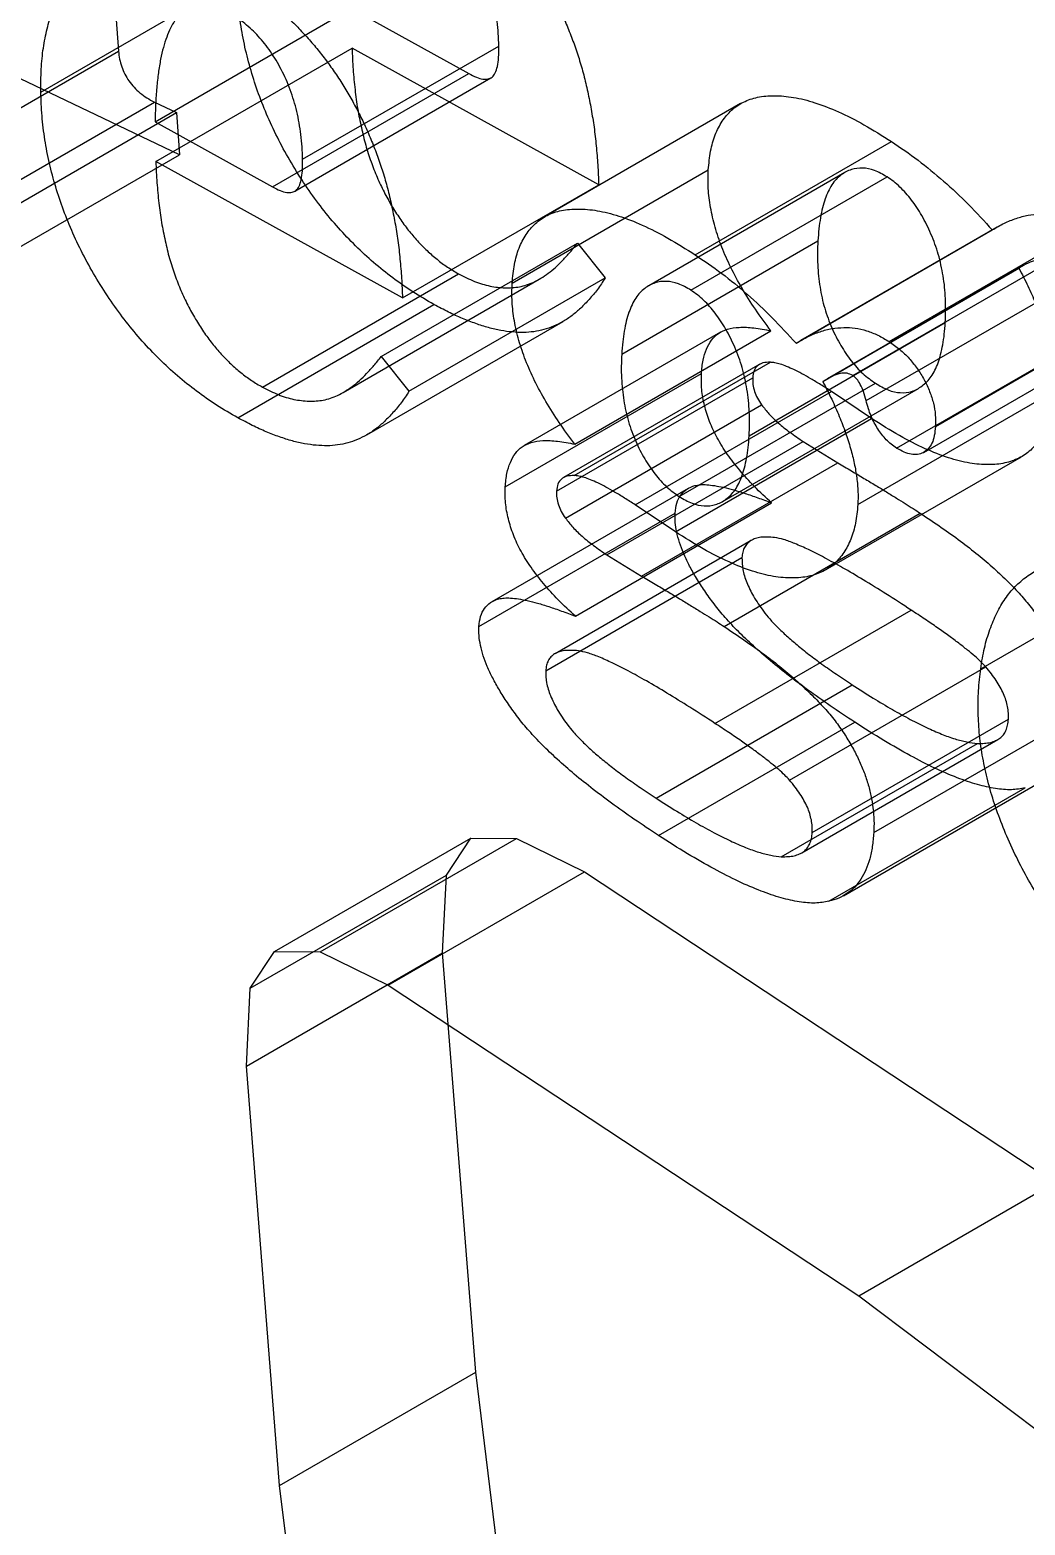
# Paper-space layout 'Sheet2' of a CAD drawing. Header units: inches. Extents: x 0 to 16.3, y 0 to 11.5.
# Drawn here: x 13.7314 to 13.9108, y 10.2988 to 10.5681 of the extents above; entities that cross this region are included whole.
import ezdxf

# ---------------------------------------------------------------- set-up
doc = ezdxf.new("R2010")
doc.units = ezdxf.units.IN
doc.header["$MEASUREMENT"] = 0

psp = doc.layouts.new('Sheet2')

# ---------------------------------------------------------------- linework, layer by layer
at = {"color": 7, "linetype": 'Continuous', "lineweight": 25}
for p, q in [((13.739501, 10.672835), (13.747381, 10.564273)), ((13.733375, 10.556889), (13.76873, 10.577299)), ((13.753968, 10.55153), (13.789324, 10.57194)), ((13.789324, 10.57194), (13.810498, 10.560226)), ((13.712026, 10.543863), (13.747381, 10.564273)), ((13.754109, 10.54441), (13.789464, 10.56482)), ((13.780557, 10.544794), (13.815912, 10.565205)), ((13.833919, 10.540222), (13.789464, 10.56482)), ((13.758389, 10.545622), (13.720291, 10.563772)), ((13.775143, 10.539816), (13.810498, 10.560226)), ((13.779152, 10.539048), (13.814507, 10.559458)), ((13.718502, 10.534705), (13.753858, 10.555116)), ((13.722493, 10.532795), (13.757848, 10.553206)), ((13.753858, 10.555116), (13.757848, 10.553206)), ((13.757848, 10.553206), (13.758389, 10.545622)), ((13.859493, 10.554822), (13.824138, 10.534412)), ((13.753968, 10.55153), (13.775143, 10.539816)), ((13.851324, 10.527585), (13.886679, 10.547995)), ((13.723034, 10.525212), (13.758389, 10.545622)), ((13.798564, 10.519812), (13.754109, 10.54441)), ((13.818318, 10.522488), (13.853674, 10.542898)), ((13.878292, 10.542429), (13.842937, 10.522019)), ((13.798564, 10.519812), (13.833919, 10.540222)), ((13.850542, 10.521206), (13.885897, 10.541616)), ((13.869491, 10.511656), (13.904846, 10.532066)), ((13.905655, 10.532541), (13.870299, 10.512131)), ((13.886254, 10.511959), (13.921609, 10.532369)), ((13.794734, 10.509287), (13.830089, 10.529698)), ((13.830089, 10.529698), (13.835082, 10.523412)), ((13.838069, 10.509697), (13.873425, 10.530107)), ((13.879717, 10.505845), (13.915072, 10.526255)), ((13.773318, 10.503751), (13.808674, 10.524162)), ((13.874303, 10.504756), (13.909658, 10.525167)), ((13.910453, 10.525643), (13.875098, 10.505232)), ((13.787838, 10.502775), (13.823193, 10.523186)), ((13.799727, 10.503001), (13.835082, 10.523412)), ((13.882103, 10.501319), (13.917459, 10.521729)), ((13.768867, 10.49824), (13.804222, 10.51865)), ((13.792154, 10.495178), (13.82751, 10.515588)), ((13.894616, 10.496689), (13.929971, 10.517099)), ((13.855859, 10.513641), (13.820504, 10.493231)), ((13.829608, 10.493487), (13.864963, 10.513897)), ((13.861029, 10.49496), (13.896384, 10.515371)), ((13.887597, 10.492775), (13.922953, 10.513185)), ((13.892495, 10.491989), (13.927851, 10.512399)), ((13.794734, 10.509287), (13.799727, 10.503001)), ((13.86293, 10.507867), (13.827575, 10.487457)), ((13.829507, 10.487826), (13.864863, 10.508236)), ((13.817075, 10.485787), (13.852431, 10.506197)), ((13.826319, 10.485035), (13.861674, 10.505445)), ((13.840496, 10.482547), (13.875851, 10.502958)), ((13.848436, 10.48403), (13.883792, 10.50444)), ((13.856171, 10.483115), (13.891526, 10.503526)), ((13.88309, 10.498084), (13.875851, 10.502958)), ((13.880619, 10.482586), (13.915975, 10.502996)), ((13.827923, 10.48015), (13.863279, 10.50056)), ((13.847734, 10.477674), (13.88309, 10.498084)), ((13.835403, 10.47354), (13.870758, 10.49395)), ((13.870758, 10.49395), (13.877014, 10.490107)), ((13.874773, 10.47081), (13.910128, 10.49122)), ((13.841659, 10.469696), (13.877014, 10.490107)), ((13.850034, 10.485514), (13.814679, 10.465104)), ((13.812343, 10.46064), (13.847698, 10.48105)), ((13.829708, 10.462494), (13.865063, 10.482904)), ((13.847734, 10.477674), (13.840496, 10.482547)), ((13.856517, 10.460633), (13.891872, 10.481043)), ((13.861399, 10.476135), (13.826043, 10.455725)), ((13.824374, 10.45263), (13.859729, 10.47304)), ((13.835403, 10.47354), (13.841659, 10.469696)), ((13.902758, 10.453013), (13.938114, 10.473423)), ((13.854853, 10.443185), (13.890208, 10.463595)), ((13.868308, 10.43294), (13.903663, 10.45335)), ((13.844265, 10.429708), (13.879621, 10.450118)), ((13.844707, 10.42297), (13.880062, 10.44338)), ((13.872398, 10.423517), (13.907753, 10.443927)), ((13.883487, 10.423506), (13.918842, 10.443916)), ((13.870517, 10.419878), (13.905872, 10.440288)), ((13.866824, 10.419163), (13.902179, 10.439573)), ((13.878017, 10.412133), (13.913373, 10.432544)), ((13.875406, 10.411129), (13.910761, 10.431539)), ((13.775498, 10.402095), (13.810853, 10.422505)), ((13.783719, 10.402053), (13.819074, 10.422463)), ((13.806491, 10.415859), (13.810853, 10.422505)), ((13.810853, 10.422505), (13.819074, 10.422463)), ((13.819074, 10.422463), (13.831345, 10.416406)), ((13.771135, 10.395449), (13.806491, 10.415859)), ((13.795989, 10.395996), (13.831345, 10.416406)), ((13.805794, 10.401853), (13.806491, 10.415859)), ((13.831345, 10.416406), (13.916141, 10.360457)), ((13.770439, 10.381443), (13.805794, 10.401853)), ((13.771135, 10.395449), (13.775498, 10.402095)), ((13.775498, 10.402095), (13.783719, 10.402053)), ((13.783719, 10.402053), (13.795989, 10.395996)), ((13.811761, 10.326305), (13.805794, 10.401853)), ((13.770439, 10.381443), (13.771135, 10.395449)), ((13.795989, 10.395996), (13.880786, 10.340047)), ((13.776406, 10.305895), (13.770439, 10.381443)), ((13.880786, 10.340047), (13.916141, 10.360457)), ((13.880786, 10.340047), (13.963, 10.278092)), ((13.776406, 10.305895), (13.811761, 10.326305)), ((13.821215, 10.249563), (13.811761, 10.326305)), ((13.78586, 10.229153), (13.776406, 10.305895))]:
    psp.add_line(p, q, dxfattribs=at)
for points, knots in [([(13.801415, 10.599345), (13.802211, 10.598888), (13.803783, 10.597985), (13.806099, 10.596483), (13.808335, 10.594892), (13.810488, 10.593215), (13.81256, 10.591419), (13.814537, 10.589506), (13.816445, 10.587525), (13.818262, 10.585438), (13.819995, 10.583248), (13.821633, 10.580991), (13.823178, 10.578647), (13.824612, 10.576224), (13.825963, 10.573717), (13.827233, 10.57114), (13.828371, 10.56847), (13.829438, 10.565726), (13.830412, 10.562881), (13.831247, 10.559941), (13.831965, 10.556901), (13.832582, 10.553761), (13.833117, 10.550505), (13.833477, 10.547168), (13.833766, 10.543712), (13.833867, 10.541403), (13.833919, 10.540222)], [0, 0, 0, 0, 0.0440528, 0.0870715, 0.1284421, 0.1686708, 0.2079952, 0.2466252, 0.2841576, 0.3217376, 0.3587498, 0.3957176, 0.4320253, 0.4689412, 0.5058941, 0.5435887, 0.5817817, 0.6210852, 0.6614804, 0.7036872, 0.7475888, 0.7934685, 0.8414562, 0.8919228, 0.9447429, 1, 1, 1, 1]), ([(13.815912, 10.565205), (13.815886, 10.565954), (13.815834, 10.567416), (13.815644, 10.569602), (13.815309, 10.571741), (13.814909, 10.573794), (13.814352, 10.575797), (13.813721, 10.577723), (13.812952, 10.579582), (13.812089, 10.581359), (13.811142, 10.583037), (13.81015, 10.584619), (13.809067, 10.586054), (13.807944, 10.587387), (13.806747, 10.588579), (13.805502, 10.589684), (13.804186, 10.590619), (13.803293, 10.591146), (13.802839, 10.591415)], [0, 0, 0, 0, 0.0816071, 0.1592874, 0.2317986, 0.3019211, 0.3678852, 0.4315791, 0.4932299, 0.5531189, 0.6113633, 0.6679349, 0.7224193, 0.7765173, 0.8305337, 0.885462, 0.941642, 1, 1, 1, 1]), ([(13.733375, 10.556889), (13.73338, 10.558284), (13.733389, 10.561028), (13.733779, 10.564843), (13.734464, 10.568322), (13.735438, 10.571476), (13.736751, 10.574253), (13.738374, 10.576675), (13.740279, 10.578778), (13.742479, 10.580505), (13.744907, 10.581827), (13.747478, 10.582784), (13.750228, 10.583244), (13.753121, 10.583261), (13.756146, 10.582879), (13.759322, 10.582008), (13.762638, 10.580741), (13.764908, 10.579543), (13.76606, 10.578935)], [0, 0, 0, 0, 0.0674931, 0.1327457, 0.1959151, 0.2582974, 0.3199266, 0.3813378, 0.4437959, 0.5072812, 0.5708159, 0.6322995, 0.6926883, 0.7528754, 0.81283, 0.8734176, 0.9357476, 1, 1, 1, 1]), ([(13.76606, 10.578935), (13.766855, 10.578478), (13.768428, 10.577575), (13.770744, 10.576073), (13.77298, 10.574481), (13.775132, 10.572805), (13.777204, 10.571009), (13.779181, 10.569096), (13.78109, 10.567114), (13.782907, 10.565027), (13.78464, 10.562837), (13.786278, 10.560581), (13.787822, 10.558237), (13.789257, 10.555814), (13.790608, 10.553306), (13.791878, 10.55073), (13.793016, 10.54806), (13.794082, 10.545316), (13.795056, 10.542471), (13.795892, 10.539531), (13.79661, 10.53649), (13.797227, 10.533351), (13.797762, 10.530094), (13.798122, 10.526758), (13.79841, 10.523302), (13.798512, 10.520992), (13.798564, 10.519812)], [0, 0, 0, 0, 0.0440528, 0.0870715, 0.1284421, 0.1686708, 0.2079952, 0.2466252, 0.2841576, 0.3217376, 0.3587498, 0.3957176, 0.4320253, 0.4689412, 0.5058941, 0.5435887, 0.5817817, 0.6210852, 0.6614804, 0.7036872, 0.7475888, 0.7934685, 0.8414562, 0.8919228, 0.9447429, 1, 1, 1, 1]), ([(13.804222, 10.51865), (13.802951, 10.519378), (13.800469, 10.520799), (13.796836, 10.523371), (13.793376, 10.526098), (13.790107, 10.529147), (13.787003, 10.532388), (13.784079, 10.535895), (13.781337, 10.539643), (13.778801, 10.543603), (13.776499, 10.547698), (13.774488, 10.551859), (13.772765, 10.556046), (13.771361, 10.560263), (13.770233, 10.564511), (13.769413, 10.568786), (13.768882, 10.573086), (13.768782, 10.575878), (13.76873, 10.577299)], [0, 0, 0, 0, 0.0699219, 0.1365234, 0.2009675, 0.2632448, 0.3244697, 0.3850543, 0.4456791, 0.5070232, 0.5681817, 0.628241, 0.6875666, 0.747145, 0.8077877, 0.8696341, 0.9336429, 1, 1, 1, 1]), ([(13.767483, 10.571005), (13.766954, 10.571279), (13.765913, 10.571819), (13.764409, 10.572337), (13.763004, 10.57259), (13.761706, 10.572559), (13.760494, 10.572292), (13.759406, 10.571707), (13.758394, 10.570907), (13.75752, 10.569783), (13.756707, 10.56845), (13.756041, 10.566797), (13.755434, 10.564924), (13.754937, 10.562765), (13.754543, 10.560339), (13.754244, 10.557645), (13.754044, 10.554693), (13.753994, 10.552604), (13.753968, 10.55153)], [0, 0, 0, 0, 0.0523677, 0.1029228, 0.1512104, 0.1988054, 0.247215, 0.2963102, 0.3479342, 0.4020255, 0.4599658, 0.5217063, 0.5881864, 0.6595292, 0.7366826, 0.8185853, 0.9067435, 1, 1, 1, 1]), ([(13.780557, 10.544794), (13.780531, 10.545543), (13.780479, 10.547005), (13.780289, 10.549192), (13.779954, 10.551331), (13.779554, 10.553384), (13.778996, 10.555387), (13.778366, 10.557313), (13.777597, 10.559172), (13.776734, 10.560948), (13.775787, 10.562627), (13.774794, 10.564209), (13.773711, 10.565643), (13.772589, 10.566976), (13.771392, 10.568169), (13.770147, 10.569274), (13.768831, 10.570208), (13.767938, 10.570736), (13.767483, 10.571005)], [0, 0, 0, 0, 0.0816071, 0.1592874, 0.2317986, 0.3019211, 0.3678852, 0.4315791, 0.4932299, 0.5531189, 0.6113633, 0.6679349, 0.7224193, 0.7765173, 0.8305337, 0.885462, 0.941642, 1, 1, 1, 1]), ([(13.747381, 10.564273), (13.747433, 10.563799), (13.747532, 10.562887), (13.747924, 10.561478), (13.74849, 10.560132), (13.74925, 10.558859), (13.750192, 10.557717), (13.751282, 10.556693), (13.752524, 10.555788), (13.753396, 10.555348), (13.753858, 10.555116)], [0, 0, 0, 0, 0.1278474, 0.2460136, 0.3593735, 0.4718908, 0.5886234, 0.7115865, 0.8475014, 1, 1, 1, 1]), ([(13.789464, 10.56482), (13.789519, 10.563545), (13.789624, 10.561084), (13.789976, 10.557412), (13.790427, 10.55393), (13.791116, 10.550582), (13.791864, 10.547424), (13.792843, 10.544419), (13.79394, 10.541589), (13.795196, 10.538932), (13.796554, 10.536446), (13.798038, 10.534156), (13.799578, 10.532011), (13.801243, 10.530088), (13.802972, 10.528312), (13.804797, 10.526727), (13.806707, 10.525315), (13.808011, 10.52455), (13.808674, 10.524162)], [0, 0, 0, 0, 0.0898202, 0.173324, 0.2518667, 0.3249306, 0.3936021, 0.4578873, 0.5185291, 0.5762154, 0.631766, 0.6850955, 0.7371451, 0.7884448, 0.8397354, 0.8914594, 0.9448499, 1, 1, 1, 1]), ([(13.810498, 10.560226), (13.810961, 10.559987), (13.811825, 10.559541), (13.813024, 10.559191), (13.814004, 10.5592), (13.814787, 10.559562), (13.815346, 10.56036), (13.815699, 10.56159), (13.81592, 10.563223), (13.815915, 10.564507), (13.815912, 10.565205)], [0, 0, 0, 0, 0.1346642, 0.251145, 0.356372, 0.4513256, 0.5533606, 0.6775842, 0.8249681, 1, 1, 1, 1]), ([(13.768867, 10.49824), (13.767596, 10.498968), (13.765114, 10.500389), (13.76148, 10.502961), (13.758021, 10.505688), (13.754752, 10.508737), (13.751647, 10.511978), (13.748724, 10.515484), (13.745982, 10.519233), (13.743446, 10.523193), (13.741144, 10.527288), (13.739133, 10.531449), (13.73741, 10.535636), (13.736006, 10.539853), (13.734878, 10.544101), (13.734058, 10.548376), (13.733526, 10.552676), (13.733426, 10.555468), (13.733375, 10.556889)], [0, 0, 0, 0, 0.0699219, 0.1365234, 0.2009675, 0.2632448, 0.3244697, 0.3850543, 0.4456791, 0.5070232, 0.5681817, 0.628241, 0.6875666, 0.747145, 0.8077877, 0.8696341, 0.9336429, 1, 1, 1, 1]), ([(13.853674, 10.542898), (13.853785, 10.544044), (13.854003, 10.5463), (13.854836, 10.549264), (13.856124, 10.551728), (13.857813, 10.553745), (13.859964, 10.555211), (13.862563, 10.556091), (13.865614, 10.556338), (13.869073, 10.556039), (13.872953, 10.555057), (13.877216, 10.553396), (13.881838, 10.551052), (13.885028, 10.549038), (13.886679, 10.547995)], [0, 0, 0, 0, 0.0719719, 0.1417507, 0.2106976, 0.2807007, 0.352549, 0.4273847, 0.506671, 0.5921052, 0.6838647, 0.7816594, 0.8870178, 1, 1, 1, 1]), ([(13.886679, 10.547995), (13.888281, 10.546908), (13.891449, 10.544759), (13.896092, 10.540925), (13.900583, 10.536743), (13.903427, 10.533623), (13.904846, 10.532066)], [0, 0, 0, 0, 0.2553104, 0.5048279, 0.7530426, 1, 1, 1, 1]), ([(13.754109, 10.54441), (13.754163, 10.543135), (13.754269, 10.540674), (13.754621, 10.537001), (13.755072, 10.53352), (13.75576, 10.530172), (13.756509, 10.527014), (13.757488, 10.524008), (13.758585, 10.521178), (13.759841, 10.518522), (13.761199, 10.516036), (13.762683, 10.513745), (13.764223, 10.511601), (13.765888, 10.509678), (13.767617, 10.507902), (13.769441, 10.506317), (13.771352, 10.504905), (13.772656, 10.50414), (13.773318, 10.503751)], [0, 0, 0, 0, 0.0898202, 0.173324, 0.2518667, 0.3249306, 0.3936021, 0.4578873, 0.5185291, 0.5762154, 0.631766, 0.6850955, 0.7371451, 0.7884448, 0.8397354, 0.8914594, 0.9448499, 1, 1, 1, 1]), ([(13.775143, 10.539816), (13.775606, 10.539577), (13.776469, 10.539131), (13.777668, 10.538781), (13.778648, 10.53879), (13.779431, 10.539152), (13.779991, 10.53995), (13.780344, 10.54118), (13.780565, 10.542813), (13.78056, 10.544097), (13.780557, 10.544794)], [0, 0, 0, 0, 0.1346642, 0.251145, 0.356372, 0.4513256, 0.5533606, 0.6775842, 0.8249681, 1, 1, 1, 1]), ([(13.864963, 10.513897), (13.864012, 10.515179), (13.862179, 10.517653), (13.859751, 10.521489), (13.857702, 10.525246), (13.856049, 10.528949), (13.854837, 10.532587), (13.854002, 10.536145), (13.853588, 10.53963), (13.853645, 10.541795), (13.853674, 10.542898)], [0, 0, 0, 0, 0.14430951, 0.27840428, 0.40513364, 0.52599619, 0.64308272, 0.75980326, 0.8775548, 1, 1, 1, 1]), ([(13.885897, 10.541616), (13.885136, 10.542059), (13.883617, 10.542942), (13.88141, 10.543323), (13.879343, 10.543044), (13.877808, 10.542198), (13.876684, 10.541197), (13.875916, 10.540213), (13.875263, 10.539017), (13.8747, 10.537628), (13.874208, 10.53606), (13.873871, 10.534241), (13.873574, 10.532268), (13.873476, 10.530843), (13.873425, 10.530107)], [0, 0, 0, 0, 0.0997285, 0.1989456, 0.3033912, 0.4180837, 0.4796116, 0.5429496, 0.609563, 0.678469, 0.7520783, 0.8303763, 0.9123904, 1, 1, 1, 1]), ([(13.896384, 10.515371), (13.896412, 10.516096), (13.896465, 10.517508), (13.896419, 10.519644), (13.896297, 10.521715), (13.896009, 10.523753), (13.895624, 10.525731), (13.895155, 10.527645), (13.894547, 10.529517), (13.893827, 10.531317), (13.89302, 10.533023), (13.892186, 10.534642), (13.89126, 10.536109), (13.890302, 10.537479), (13.889283, 10.53871), (13.888207, 10.539825), (13.887074, 10.540812), (13.886293, 10.541346), (13.885897, 10.541616)], [0, 0, 0, 0, 0.0848195, 0.1652015, 0.2413997, 0.3139918, 0.382317, 0.4485027, 0.5117234, 0.5735156, 0.6328613, 0.6891865, 0.7436033, 0.794831, 0.8462107, 0.8965555, 0.9475314, 1, 1, 1, 1]), ([(13.818318, 10.522488), (13.818429, 10.523633), (13.818648, 10.52589), (13.81948, 10.528854), (13.820768, 10.531318), (13.822458, 10.533335), (13.824609, 10.534801), (13.827208, 10.535681), (13.830259, 10.535928), (13.833718, 10.535629), (13.837598, 10.534646), (13.84186, 10.532986), (13.846483, 10.530642), (13.849673, 10.528627), (13.851324, 10.527585)], [0, 0, 0, 0, 0.0719719, 0.1417507, 0.2106976, 0.2807007, 0.352549, 0.4273847, 0.506671, 0.5921052, 0.6838647, 0.7816594, 0.8870178, 1, 1, 1, 1]), ([(13.904846, 10.532066), (13.905563, 10.532492), (13.906941, 10.533308), (13.90911, 10.534169), (13.911225, 10.534767), (13.913361, 10.534927), (13.915437, 10.534867), (13.91752, 10.534376), (13.919579, 10.53359), (13.92094, 10.532772), (13.921609, 10.532369)], [0, 0, 0, 0, 0.157376, 0.3021014, 0.4370919, 0.5631014, 0.6797532, 0.7905808, 0.8969607, 1, 1, 1, 1]), ([(13.808674, 10.524162), (13.809633, 10.523675), (13.811547, 10.522706), (13.814368, 10.521868), (13.817083, 10.521572), (13.819272, 10.521712), (13.820973, 10.522142), (13.822261, 10.522667), (13.82356, 10.523371), (13.824853, 10.524276), (13.826188, 10.525324), (13.827469, 10.52664), (13.828813, 10.528059), (13.829655, 10.52914), (13.830089, 10.529698)], [0, 0, 0, 0, 0.1039396, 0.2073536, 0.3126033, 0.4205272, 0.4775796, 0.5392145, 0.6037157, 0.6733951, 0.747911, 0.827104, 0.9108381, 1, 1, 1, 1]), ([(13.873425, 10.530107), (13.87339, 10.529386), (13.873321, 10.527984), (13.873361, 10.525855), (13.873522, 10.52379), (13.873782, 10.521798), (13.874138, 10.51987), (13.874614, 10.517993), (13.875224, 10.516172), (13.876133, 10.5139), (13.877472, 10.511257), (13.879363, 10.508458), (13.881495, 10.506088), (13.88302, 10.504994), (13.883792, 10.50444)], [0, 0, 0, 0, 0.0864207, 0.1682891, 0.2450789, 0.31709, 0.3855889, 0.4512969, 0.5140579, 0.5749876, 0.6886515, 0.7944375, 0.8958984, 1, 1, 1, 1]), ([(13.851324, 10.527585), (13.852926, 10.526498), (13.856094, 10.524349), (13.860737, 10.520515), (13.865228, 10.516333), (13.868072, 10.513212), (13.869491, 10.511656)], [0, 0, 0, 0, 0.2553104, 0.5048279, 0.7530426, 1, 1, 1, 1]), ([(13.915072, 10.526255), (13.914719, 10.526414), (13.913888, 10.526787), (13.912619, 10.526638), (13.911179, 10.526095), (13.910203, 10.525499), (13.909658, 10.525167)], [0, 0, 0, 0, 0.15846689, 0.37202465, 0.64964941, 1, 1, 1, 1]), ([(13.909658, 10.525167), (13.910205, 10.524105), (13.91127, 10.522036), (13.912631, 10.51895), (13.913769, 10.515987), (13.91467, 10.513146), (13.915371, 10.510414), (13.915802, 10.507816), (13.916048, 10.505315), (13.915999, 10.50377), (13.915975, 10.502996)], [0, 0, 0, 0, 0.1433339, 0.2794133, 0.4082832, 0.5325277, 0.6521987, 0.7693163, 0.8844272, 1, 1, 1, 1]), ([(13.835082, 10.523412), (13.834626, 10.52271), (13.833734, 10.521338), (13.832228, 10.519573), (13.830713, 10.517989), (13.829149, 10.516626), (13.827509, 10.515542), (13.82581, 10.514702), (13.824068, 10.514078), (13.822249, 10.513706), (13.82035, 10.513565), (13.818354, 10.513657), (13.816262, 10.513927), (13.814055, 10.514443), (13.811741, 10.515183), (13.809332, 10.516107), (13.806814, 10.517255), (13.805098, 10.518178), (13.804222, 10.51865)], [0, 0, 0, 0, 0.0738471, 0.1443325, 0.211975, 0.2765271, 0.3389072, 0.3983556, 0.4562662, 0.512652, 0.5686164, 0.6252306, 0.683018, 0.7425771, 0.8037227, 0.8668146, 0.9319907, 1, 1, 1, 1]), ([(13.829608, 10.493487), (13.828657, 10.494769), (13.826823, 10.497242), (13.824395, 10.501079), (13.822346, 10.504836), (13.820693, 10.508539), (13.819482, 10.512177), (13.818646, 10.515735), (13.818232, 10.51922), (13.818289, 10.521384), (13.818318, 10.522488)], [0, 0, 0, 0, 0.14430951, 0.27840428, 0.40513364, 0.52599619, 0.64308272, 0.75980326, 0.8775548, 1, 1, 1, 1]), ([(13.850542, 10.521206), (13.84978, 10.521649), (13.848262, 10.522532), (13.846054, 10.522913), (13.843988, 10.522634), (13.842453, 10.521788), (13.841329, 10.520786), (13.84056, 10.519803), (13.839907, 10.518607), (13.839345, 10.517218), (13.838853, 10.51565), (13.838516, 10.513831), (13.838219, 10.511858), (13.83812, 10.510433), (13.838069, 10.509697)], [0, 0, 0, 0, 0.0997285, 0.1989456, 0.3033912, 0.4180837, 0.4796116, 0.5429496, 0.609563, 0.678469, 0.7520783, 0.8303763, 0.9123904, 1, 1, 1, 1]), ([(13.861029, 10.49496), (13.861056, 10.495685), (13.86111, 10.497097), (13.861064, 10.499234), (13.860941, 10.501305), (13.860653, 10.503343), (13.860268, 10.50532), (13.8598, 10.507235), (13.859192, 10.509106), (13.858472, 10.510906), (13.857664, 10.512613), (13.856831, 10.514232), (13.855904, 10.515699), (13.854947, 10.517068), (13.853927, 10.5183), (13.852851, 10.519415), (13.851718, 10.520402), (13.850938, 10.520935), (13.850542, 10.521206)], [0, 0, 0, 0, 0.0848195, 0.1652015, 0.2413997, 0.3139918, 0.382317, 0.4485027, 0.5117234, 0.5735156, 0.6328613, 0.6891865, 0.7436033, 0.794831, 0.8462107, 0.8965555, 0.9475314, 1, 1, 1, 1]), ([(13.852431, 10.506197), (13.852504, 10.507025), (13.852645, 10.508628), (13.853301, 10.510624), (13.854196, 10.512278), (13.855461, 10.513507), (13.857148, 10.514288), (13.85931, 10.514604), (13.86196, 10.514474), (13.86392, 10.514098), (13.864963, 10.513897)], [0, 0, 0, 0, 0.1167486, 0.2259038, 0.3317171, 0.4373082, 0.5506611, 0.6807753, 0.8300751, 1, 1, 1, 1]), ([(13.869491, 10.511656), (13.870208, 10.512081), (13.871585, 10.512898), (13.873755, 10.513758), (13.875869, 10.514356), (13.878006, 10.514517), (13.880082, 10.514457), (13.882165, 10.513965), (13.884223, 10.51318), (13.885584, 10.512361), (13.886254, 10.511959)], [0, 0, 0, 0, 0.157376, 0.3021014, 0.4370919, 0.5631014, 0.6797532, 0.7905808, 0.8969607, 1, 1, 1, 1]), ([(13.883792, 10.50444), (13.884565, 10.503994), (13.886097, 10.50311), (13.88834, 10.502642), (13.890422, 10.502892), (13.891958, 10.503722), (13.893082, 10.504705), (13.893873, 10.505633), (13.894524, 10.506809), (13.895114, 10.508124), (13.895567, 10.509676), (13.895947, 10.511388), (13.896231, 10.513297), (13.896332, 10.514666), (13.896384, 10.515371)], [0, 0, 0, 0, 0.1027826, 0.2035774, 0.3096555, 0.4251948, 0.4868065, 0.5506783, 0.6165396, 0.68582, 0.7575467, 0.8344147, 0.9148283, 1, 1, 1, 1]), ([(13.886254, 10.511959), (13.886892, 10.511505), (13.888123, 10.51063), (13.889865, 10.509014), (13.891353, 10.507125), (13.892612, 10.505096), (13.893593, 10.50297), (13.894299, 10.500823), (13.894642, 10.49869), (13.894625, 10.497372), (13.894616, 10.496689)], [0, 0, 0, 0, 0.1392265, 0.2685345, 0.3913731, 0.5125055, 0.6328545, 0.7509287, 0.8709279, 1, 1, 1, 1]), ([(13.773318, 10.503751), (13.774278, 10.503265), (13.776192, 10.502295), (13.779012, 10.501458), (13.781728, 10.501162), (13.783917, 10.501301), (13.785617, 10.501732), (13.786905, 10.502257), (13.788205, 10.502961), (13.789497, 10.503866), (13.790832, 10.504913), (13.792114, 10.506229), (13.793458, 10.507649), (13.7943, 10.50873), (13.794734, 10.509287)], [0, 0, 0, 0, 0.1039396, 0.2073536, 0.3126033, 0.4205272, 0.4775796, 0.5392145, 0.6037157, 0.6733951, 0.747911, 0.827104, 0.9108381, 1, 1, 1, 1]), ([(13.838069, 10.509697), (13.838034, 10.508976), (13.837966, 10.507573), (13.838006, 10.505445), (13.838167, 10.50338), (13.838427, 10.501388), (13.838782, 10.49946), (13.839258, 10.497583), (13.839869, 10.495762), (13.840778, 10.49349), (13.842117, 10.490847), (13.844008, 10.488048), (13.84614, 10.485678), (13.847664, 10.484584), (13.848436, 10.48403)], [0, 0, 0, 0, 0.0864207, 0.1682891, 0.2450789, 0.31709, 0.3855889, 0.4512969, 0.5140579, 0.5749876, 0.6886515, 0.7944375, 0.8958984, 1, 1, 1, 1]), ([(13.864863, 10.508236), (13.8644, 10.508228), (13.86354, 10.508212), (13.862531, 10.507684), (13.861855, 10.506783), (13.861735, 10.505891), (13.861674, 10.505445)], [0, 0, 0, 0, 0.2885773, 0.536055, 0.7678334, 1, 1, 1, 1]), ([(13.875851, 10.502958), (13.87521, 10.503371), (13.873974, 10.504167), (13.872202, 10.505238), (13.87059, 10.506145), (13.869136, 10.506908), (13.86784, 10.507456), (13.866694, 10.507914), (13.865717, 10.508146), (13.865135, 10.508207), (13.864863, 10.508236)], [0, 0, 0, 0, 0.1733192, 0.3338235, 0.4780719, 0.6080854, 0.7261624, 0.8305009, 0.9206491, 1, 1, 1, 1]), ([(13.865063, 10.482904), (13.864024, 10.483859), (13.862051, 10.485671), (13.859384, 10.488654), (13.857096, 10.49157), (13.85525, 10.494535), (13.85385, 10.497509), (13.852917, 10.500468), (13.852388, 10.503428), (13.852416, 10.505253), (13.852431, 10.506197)], [0, 0, 0, 0, 0.1580302, 0.2999558, 0.4288638, 0.5470423, 0.6587013, 0.7679104, 0.8799144, 1, 1, 1, 1]), ([(13.861674, 10.505445), (13.861666, 10.505045), (13.86165, 10.504273), (13.861985, 10.502992), (13.862482, 10.501715), (13.863007, 10.500953), (13.863279, 10.50056)], [0, 0, 0, 0, 0.2629251, 0.5073855, 0.7457123, 1, 1, 1, 1]), ([(13.879717, 10.505845), (13.879363, 10.506004), (13.878532, 10.506377), (13.877263, 10.506228), (13.875824, 10.505685), (13.874848, 10.505089), (13.874303, 10.504756)], [0, 0, 0, 0, 0.15846689, 0.37202465, 0.64964941, 1, 1, 1, 1]), ([(13.874303, 10.504756), (13.87485, 10.503695), (13.875915, 10.501626), (13.877275, 10.49854), (13.878413, 10.495577), (13.879315, 10.492736), (13.880016, 10.490003), (13.880447, 10.487406), (13.880692, 10.484904), (13.880644, 10.48336), (13.880619, 10.482586)], [0, 0, 0, 0, 0.1433339, 0.2794133, 0.4082832, 0.5325277, 0.6521987, 0.7693163, 0.8844272, 1, 1, 1, 1]), ([(13.882103, 10.501319), (13.881958, 10.501859), (13.881696, 10.502833), (13.881136, 10.504164), (13.880477, 10.505234), (13.87996, 10.50565), (13.879717, 10.505845)], [0, 0, 0, 0, 0.3288445, 0.5932936, 0.8093001, 1, 1, 1, 1]), ([(13.799727, 10.503001), (13.79927, 10.5023), (13.798379, 10.500928), (13.796873, 10.499162), (13.795358, 10.497579), (13.793794, 10.496216), (13.792154, 10.495131), (13.790454, 10.494292), (13.788713, 10.493668), (13.786894, 10.493295), (13.784995, 10.493155), (13.782998, 10.493247), (13.780906, 10.493517), (13.778699, 10.494033), (13.776386, 10.494773), (13.773977, 10.495697), (13.771459, 10.496844), (13.769743, 10.497768), (13.768867, 10.49824)], [0, 0, 0, 0, 0.0738471, 0.1443325, 0.211975, 0.2765271, 0.3389072, 0.3983556, 0.4562662, 0.512652, 0.5686164, 0.6252306, 0.683018, 0.7425771, 0.8037227, 0.8668146, 0.9319907, 1, 1, 1, 1]), ([(13.915975, 10.502996), (13.915866, 10.501864), (13.915652, 10.499631), (13.914782, 10.496738), (13.913507, 10.49429), (13.911813, 10.492307), (13.909687, 10.490849), (13.907121, 10.48997), (13.904125, 10.489689), (13.900715, 10.489984), (13.896883, 10.490953), (13.892638, 10.492639), (13.887991, 10.49499), (13.884767, 10.497025), (13.88309, 10.498084)], [0, 0, 0, 0, 0.0714961, 0.1409383, 0.209885, 0.2799279, 0.3515615, 0.4258445, 0.5048165, 0.5893182, 0.6801801, 0.7780387, 0.8844943, 1, 1, 1, 1]), ([(13.863279, 10.50056), (13.863712, 10.500005), (13.864653, 10.498798), (13.866377, 10.497169), (13.868444, 10.495526), (13.869947, 10.494502), (13.870758, 10.49395)], [0, 0, 0, 0, 0.1939263, 0.4216877, 0.688092, 1, 1, 1, 1]), ([(13.887597, 10.492775), (13.887275, 10.492995), (13.886646, 10.493423), (13.885749, 10.49425), (13.88494, 10.495187), (13.884207, 10.496219), (13.883563, 10.497352), (13.882968, 10.498575), (13.882492, 10.499917), (13.882237, 10.500837), (13.882103, 10.501319)], [0, 0, 0, 0, 0.1261307, 0.2457604, 0.3623683, 0.478157, 0.5961559, 0.7207955, 0.8537745, 1, 1, 1, 1]), ([(13.894616, 10.496689), (13.894557, 10.496118), (13.894443, 10.495019), (13.894041, 10.493595), (13.893325, 10.492598), (13.892458, 10.491887), (13.891405, 10.491559), (13.890229, 10.491599), (13.888944, 10.491975), (13.888054, 10.492504), (13.887597, 10.492775)], [0, 0, 0, 0, 0.14311688, 0.27589645, 0.40119351, 0.52495312, 0.64414759, 0.75873908, 0.87640052, 1, 1, 1, 1]), ([(13.817075, 10.485787), (13.817148, 10.486615), (13.81729, 10.488218), (13.817946, 10.490214), (13.818841, 10.491867), (13.820105, 10.493097), (13.821793, 10.493877), (13.823954, 10.494193), (13.826604, 10.494064), (13.828564, 10.493688), (13.829608, 10.493487)], [0, 0, 0, 0, 0.1167486, 0.2259038, 0.3317171, 0.4373082, 0.5506611, 0.6807753, 0.8300751, 1, 1, 1, 1]), ([(13.848436, 10.48403), (13.84921, 10.483584), (13.850742, 10.4827), (13.852985, 10.482232), (13.855067, 10.482481), (13.856603, 10.483312), (13.857727, 10.484295), (13.858518, 10.485223), (13.859169, 10.486399), (13.859759, 10.487714), (13.860212, 10.489265), (13.860592, 10.490978), (13.860876, 10.492887), (13.860977, 10.494256), (13.861029, 10.49496)], [0, 0, 0, 0, 0.1027826, 0.2035774, 0.3096555, 0.4251948, 0.4868065, 0.5506783, 0.6165396, 0.68582, 0.7575467, 0.8344147, 0.9148283, 1, 1, 1, 1]), ([(13.877014, 10.490107), (13.87783, 10.489631), (13.8794, 10.488714), (13.881673, 10.487346), (13.883779, 10.486095), (13.885723, 10.484895), (13.887501, 10.483803), (13.889112, 10.482799), (13.89055, 10.481911), (13.891451, 10.481319), (13.891872, 10.481043)], [0, 0, 0, 0, 0.1645628, 0.3170044, 0.4586573, 0.5895563, 0.7096704, 0.8176526, 0.9148526, 1, 1, 1, 1]), ([(13.829507, 10.487826), (13.829045, 10.487817), (13.828185, 10.487802), (13.827175, 10.487273), (13.826499, 10.486373), (13.826379, 10.485481), (13.826319, 10.485035)], [0, 0, 0, 0, 0.2885773, 0.536055, 0.7678334, 1, 1, 1, 1]), ([(13.840496, 10.482547), (13.839854, 10.482961), (13.838619, 10.483757), (13.836846, 10.484827), (13.835235, 10.485735), (13.83378, 10.486498), (13.832485, 10.487046), (13.831338, 10.487504), (13.830362, 10.487736), (13.82978, 10.487797), (13.829507, 10.487826)], [0, 0, 0, 0, 0.1733192, 0.3338235, 0.4780719, 0.6080854, 0.7261624, 0.8305009, 0.9206491, 1, 1, 1, 1]), ([(13.847698, 10.48105), (13.847768, 10.481683), (13.847908, 10.482941), (13.848666, 10.484379), (13.849765, 10.485467), (13.851025, 10.48599), (13.852262, 10.486203), (13.85345, 10.486188), (13.854849, 10.486014), (13.856468, 10.485709), (13.858301, 10.485245), (13.860364, 10.484606), (13.862638, 10.483821), (13.864234, 10.483218), (13.865063, 10.482904)], [0, 0, 0, 0, 0.0802792, 0.1597378, 0.2432389, 0.3338133, 0.3863592, 0.4459912, 0.5153217, 0.5929663, 0.6808827, 0.7772431, 0.8841893, 1, 1, 1, 1]), ([(13.829708, 10.462494), (13.828669, 10.463449), (13.826696, 10.465261), (13.824029, 10.468244), (13.821741, 10.47116), (13.819894, 10.474125), (13.818494, 10.477099), (13.817561, 10.480058), (13.817033, 10.483018), (13.817061, 10.484843), (13.817075, 10.485787)], [0, 0, 0, 0, 0.1580302, 0.2999558, 0.4288638, 0.5470423, 0.6587013, 0.7679104, 0.8799144, 1, 1, 1, 1]), ([(13.826319, 10.485035), (13.826311, 10.484635), (13.826294, 10.483863), (13.826629, 10.482582), (13.827127, 10.481305), (13.827652, 10.480543), (13.827923, 10.48015)], [0, 0, 0, 0, 0.2629251, 0.5073855, 0.7457123, 1, 1, 1, 1]), ([(13.880062, 10.44338), (13.878584, 10.444361), (13.875744, 10.446247), (13.871662, 10.449129), (13.867937, 10.45195), (13.864553, 10.454676), (13.861526, 10.457345), (13.858838, 10.459927), (13.856505, 10.462444), (13.854512, 10.4649), (13.852835, 10.467283), (13.851387, 10.469545), (13.850164, 10.471714), (13.849193, 10.473784), (13.848455, 10.475761), (13.847947, 10.477635), (13.847666, 10.479427), (13.847688, 10.480507), (13.847698, 10.48105)], [0, 0, 0, 0, 0.11221411, 0.21560571, 0.31087391, 0.39761908, 0.47667298, 0.54772997, 0.61185855, 0.66898065, 0.72081129, 0.76889691, 0.81292589, 0.85381831, 0.89186532, 0.92853083, 0.96406473, 1, 1, 1, 1]), ([(13.880619, 10.482586), (13.880511, 10.481454), (13.880297, 10.479221), (13.879427, 10.476327), (13.878152, 10.473879), (13.876458, 10.471896), (13.874332, 10.470438), (13.871766, 10.46956), (13.86877, 10.469279), (13.86536, 10.469574), (13.861528, 10.470543), (13.857283, 10.472229), (13.852636, 10.47458), (13.849412, 10.476615), (13.847734, 10.477674)], [0, 0, 0, 0, 0.0714961, 0.1409383, 0.209885, 0.2799279, 0.3515615, 0.4258445, 0.5048165, 0.5893182, 0.6801801, 0.7780387, 0.8844943, 1, 1, 1, 1]), ([(13.891872, 10.481043), (13.893136, 10.4802), (13.895562, 10.478582), (13.899045, 10.476099), (13.902216, 10.473618), (13.905087, 10.47119), (13.907639, 10.46879), (13.909894, 10.466461), (13.911833, 10.464137), (13.91348, 10.461834), (13.914861, 10.459544), (13.916051, 10.457293), (13.917029, 10.455039), (13.91779, 10.452796), (13.918389, 10.450546), (13.91873, 10.448311), (13.918932, 10.446061), (13.918873, 10.44464), (13.918842, 10.443916)], [0, 0, 0, 0, 0.1023877, 0.1964591, 0.2830769, 0.3624206, 0.4342956, 0.4989504, 0.5578854, 0.6116629, 0.6617018, 0.710299, 0.75701, 0.8033608, 0.8503112, 0.8982687, 0.9481677, 1, 1, 1, 1]), ([(13.827923, 10.48015), (13.828356, 10.479595), (13.829298, 10.478388), (13.831022, 10.476759), (13.833089, 10.475116), (13.834592, 10.474092), (13.835403, 10.47354)], [0, 0, 0, 0, 0.1939263, 0.4216877, 0.688092, 1, 1, 1, 1]), ([(13.890208, 10.463595), (13.888698, 10.464577), (13.885819, 10.466448), (13.881707, 10.468975), (13.87801, 10.471174), (13.874726, 10.472977), (13.871855, 10.474439), (13.869404, 10.475539), (13.867358, 10.476306), (13.865691, 10.476686), (13.864334, 10.47676), (13.86316, 10.476737), (13.862163, 10.476518), (13.861339, 10.476134), (13.860653, 10.475626), (13.860175, 10.474912), (13.859828, 10.474077), (13.859762, 10.473387), (13.859729, 10.47304)], [0, 0, 0, 0, 0.1347703, 0.2568871, 0.3664369, 0.4641025, 0.5494052, 0.6225139, 0.6836984, 0.734166, 0.7770845, 0.8162372, 0.8517439, 0.8846229, 0.9150379, 0.9438368, 0.9717102, 1, 1, 1, 1]), ([(13.859729, 10.47304), (13.859744, 10.472343), (13.859774, 10.470937), (13.860554, 10.468496), (13.86183, 10.465931), (13.863313, 10.463755), (13.864784, 10.461896), (13.866204, 10.460444), (13.867834, 10.458853), (13.869728, 10.457261), (13.87185, 10.455534), (13.874229, 10.453784), (13.876843, 10.45195), (13.878671, 10.450744), (13.879621, 10.450118)], [0, 0, 0, 0, 0.07268102, 0.14677255, 0.22757318, 0.32121872, 0.37539334, 0.43771584, 0.50794457, 0.58754309, 0.67642568, 0.77448615, 0.882851, 1, 1, 1, 1]), ([(13.902758, 10.453013), (13.902962, 10.454276), (13.903362, 10.456764), (13.904366, 10.460099), (13.905607, 10.463081), (13.90711, 10.465696), (13.90893, 10.467868), (13.911009, 10.469678), (13.913363, 10.471109), (13.915979, 10.47212), (13.918761, 10.472758), (13.921684, 10.472926), (13.92469, 10.472689), (13.927786, 10.472021), (13.930981, 10.470894), (13.934259, 10.469342), (13.937633, 10.46739), (13.939889, 10.46576), (13.941037, 10.46493)], [0, 0, 0, 0, 0.0674171, 0.1328781, 0.1963676, 0.258425, 0.3200292, 0.3814409, 0.443791, 0.5074284, 0.5707913, 0.6324, 0.6927283, 0.7527381, 0.8126383, 0.873534, 0.9356628, 1, 1, 1, 1]), ([(13.841659, 10.469696), (13.842474, 10.469221), (13.844045, 10.468304), (13.846317, 10.466936), (13.848423, 10.465685), (13.850368, 10.464485), (13.852146, 10.463393), (13.853757, 10.462389), (13.855195, 10.461501), (13.856096, 10.460909), (13.856517, 10.460633)], [0, 0, 0, 0, 0.1645628, 0.3170044, 0.4586573, 0.5895563, 0.7096704, 0.8176526, 0.9148526, 1, 1, 1, 1]), ([(13.812343, 10.46064), (13.812413, 10.461272), (13.812552, 10.462531), (13.813311, 10.463968), (13.81441, 10.465057), (13.81567, 10.46558), (13.816907, 10.465793), (13.818095, 10.465778), (13.819494, 10.465604), (13.821112, 10.465299), (13.822946, 10.464835), (13.825008, 10.464196), (13.827283, 10.463411), (13.828878, 10.462808), (13.829708, 10.462494)], [0, 0, 0, 0, 0.0802792, 0.1597378, 0.2432389, 0.3338133, 0.3863592, 0.4459912, 0.5153217, 0.5929663, 0.6808827, 0.7772431, 0.8841893, 1, 1, 1, 1]), ([(13.903663, 10.45335), (13.903378, 10.453662), (13.902749, 10.454349), (13.90164, 10.455341), (13.900307, 10.45645), (13.898741, 10.457674), (13.896942, 10.459012), (13.89491, 10.460463), (13.892636, 10.462), (13.891044, 10.463046), (13.890208, 10.463595)], [0, 0, 0, 0, 0.0683256, 0.1508763, 0.2515112, 0.3676651, 0.4994993, 0.6500348, 0.8163095, 1, 1, 1, 1]), ([(13.844707, 10.42297), (13.843229, 10.423951), (13.840389, 10.425837), (13.836307, 10.428719), (13.832582, 10.43154), (13.829198, 10.434266), (13.826171, 10.436935), (13.823483, 10.439517), (13.82115, 10.442034), (13.819156, 10.444489), (13.81748, 10.446873), (13.816032, 10.449135), (13.814809, 10.451303), (13.813837, 10.453374), (13.813099, 10.455351), (13.812591, 10.457225), (13.812311, 10.459017), (13.812332, 10.460097), (13.812343, 10.46064)], [0, 0, 0, 0, 0.11221411, 0.21560571, 0.31087391, 0.39761908, 0.47667298, 0.54772997, 0.61185855, 0.66898065, 0.72081129, 0.76889691, 0.81292589, 0.85381831, 0.89186532, 0.92853083, 0.96406473, 1, 1, 1, 1]), ([(13.856517, 10.460633), (13.857781, 10.459789), (13.860206, 10.458171), (13.863689, 10.455689), (13.866861, 10.453208), (13.869732, 10.45078), (13.872284, 10.44838), (13.874538, 10.446051), (13.876477, 10.443727), (13.878125, 10.441424), (13.879505, 10.439134), (13.880696, 10.436883), (13.881674, 10.434628), (13.882435, 10.432386), (13.883034, 10.430135), (13.883375, 10.427901), (13.883577, 10.42565), (13.883517, 10.42423), (13.883487, 10.423506)], [0, 0, 0, 0, 0.1023877, 0.1964591, 0.2830769, 0.3624206, 0.4342956, 0.4989504, 0.5578854, 0.6116629, 0.6617018, 0.710299, 0.75701, 0.8033608, 0.8503112, 0.8982687, 0.9481677, 1, 1, 1, 1]), ([(13.854853, 10.443185), (13.853343, 10.444167), (13.850464, 10.446037), (13.846352, 10.448565), (13.842654, 10.450764), (13.83937, 10.452567), (13.8365, 10.454029), (13.834048, 10.455129), (13.832002, 10.455896), (13.830336, 10.456275), (13.828979, 10.45635), (13.827805, 10.456327), (13.826808, 10.456108), (13.825983, 10.455723), (13.825298, 10.455216), (13.82482, 10.454502), (13.824472, 10.453667), (13.824407, 10.452977), (13.824374, 10.45263)], [0, 0, 0, 0, 0.1347703, 0.2568871, 0.3664369, 0.4641025, 0.5494052, 0.6225139, 0.6836984, 0.734166, 0.7770845, 0.8162372, 0.8517439, 0.8846229, 0.9150379, 0.9438368, 0.9717102, 1, 1, 1, 1]), ([(13.824374, 10.45263), (13.824389, 10.451933), (13.824419, 10.450527), (13.825199, 10.448086), (13.826475, 10.44552), (13.827957, 10.443345), (13.829429, 10.441486), (13.830848, 10.440033), (13.832479, 10.438443), (13.834372, 10.436851), (13.836494, 10.435124), (13.838873, 10.433374), (13.841488, 10.43154), (13.843316, 10.430334), (13.844265, 10.429708)], [0, 0, 0, 0, 0.07268102, 0.14677255, 0.22757318, 0.32121872, 0.37539334, 0.43771584, 0.50794457, 0.58754309, 0.67642568, 0.77448615, 0.882851, 1, 1, 1, 1]), ([(13.932214, 10.391435), (13.930959, 10.392402), (13.928506, 10.394293), (13.924981, 10.397488), (13.92168, 10.400817), (13.918612, 10.404337), (13.915762, 10.408025), (13.913148, 10.411904), (13.910769, 10.415963), (13.908629, 10.420151), (13.906771, 10.424408), (13.905222, 10.428647), (13.903981, 10.432844), (13.903083, 10.43699), (13.902491, 10.441101), (13.902272, 10.445138), (13.902314, 10.449161), (13.902608, 10.451712), (13.902758, 10.453013)], [0, 0, 0, 0, 0.0699194, 0.1367088, 0.2011452, 0.2634382, 0.3245227, 0.3852512, 0.445807, 0.507121, 0.5682806, 0.6282942, 0.6874659, 0.7471365, 0.8076209, 0.8695214, 0.9334791, 1, 1, 1, 1]), ([(13.907753, 10.443927), (13.907765, 10.444291), (13.907788, 10.44501), (13.907623, 10.446173), (13.907305, 10.447345), (13.9069, 10.448533), (13.906265, 10.44972), (13.905546, 10.450936), (13.90467, 10.452169), (13.904009, 10.452945), (13.903663, 10.45335)], [0, 0, 0, 0, 0.1224379, 0.2415355, 0.3552961, 0.4705342, 0.5900681, 0.7163772, 0.8515931, 1, 1, 1, 1]), ([(13.879621, 10.450118), (13.88087, 10.449319), (13.883275, 10.44778), (13.886759, 10.44569), (13.889977, 10.443925), (13.892935, 10.442444), (13.895629, 10.441245), (13.898057, 10.440367), (13.900227, 10.439799), (13.901548, 10.439646), (13.902179, 10.439573)], [0, 0, 0, 0, 0.16430154, 0.31614951, 0.45748704, 0.5867927, 0.70522671, 0.81331792, 0.91084237, 1, 1, 1, 1]), ([(13.868308, 10.43294), (13.868023, 10.433251), (13.867393, 10.433938), (13.866284, 10.434931), (13.864952, 10.43604), (13.863386, 10.437264), (13.861587, 10.438602), (13.859555, 10.440053), (13.857281, 10.44159), (13.855688, 10.442636), (13.854853, 10.443185)], [0, 0, 0, 0, 0.0683256, 0.1508763, 0.2515112, 0.3676651, 0.4994993, 0.6500348, 0.8163095, 1, 1, 1, 1]), ([(13.910761, 10.431539), (13.909953, 10.431398), (13.90827, 10.431104), (13.905357, 10.431395), (13.902088, 10.432119), (13.898426, 10.433375), (13.894386, 10.435108), (13.889958, 10.437387), (13.885139, 10.440143), (13.881799, 10.442272), (13.880062, 10.44338)], [0, 0, 0, 0, 0.0912549, 0.1899841, 0.2973777, 0.4151498, 0.5435319, 0.6831316, 0.8351584, 1, 1, 1, 1]), ([(13.902179, 10.439573), (13.902596, 10.439573), (13.9034, 10.439572), (13.904512, 10.439701), (13.905439, 10.440042), (13.906238, 10.440478), (13.90687, 10.441098), (13.907337, 10.441883), (13.907647, 10.442824), (13.907718, 10.443559), (13.907753, 10.443927)], [0, 0, 0, 0, 0.1543145, 0.2973262, 0.4278931, 0.5498794, 0.665335, 0.7771093, 0.8883352, 1, 1, 1, 1]), ([(13.872398, 10.423517), (13.87241, 10.423881), (13.872433, 10.4246), (13.872268, 10.425763), (13.87195, 10.426934), (13.871545, 10.428123), (13.87091, 10.42931), (13.870191, 10.430525), (13.869314, 10.431759), (13.868653, 10.432534), (13.868308, 10.43294)], [0, 0, 0, 0, 0.1224379, 0.2415355, 0.3552961, 0.4705342, 0.5900681, 0.7163772, 0.8515931, 1, 1, 1, 1]), ([(13.844265, 10.429708), (13.845515, 10.428908), (13.847919, 10.42737), (13.851404, 10.42528), (13.854622, 10.423514), (13.857579, 10.422033), (13.860274, 10.420835), (13.862701, 10.419957), (13.864872, 10.419388), (13.866193, 10.419236), (13.866824, 10.419163)], [0, 0, 0, 0, 0.16430154, 0.31614951, 0.45748704, 0.5867927, 0.70522671, 0.81331792, 0.91084237, 1, 1, 1, 1]), ([(13.875406, 10.411129), (13.874598, 10.410988), (13.872914, 10.410694), (13.870001, 10.410985), (13.866733, 10.411709), (13.863071, 10.412965), (13.859031, 10.414698), (13.854602, 10.416977), (13.849784, 10.419733), (13.846444, 10.421862), (13.844707, 10.42297)], [0, 0, 0, 0, 0.0912549, 0.1899841, 0.2973777, 0.4151498, 0.5435319, 0.6831316, 0.8351584, 1, 1, 1, 1]), ([(13.866824, 10.419163), (13.867241, 10.419162), (13.868045, 10.419162), (13.869156, 10.419291), (13.870084, 10.419632), (13.870883, 10.420068), (13.871514, 10.420688), (13.871982, 10.421473), (13.872292, 10.422414), (13.872363, 10.423149), (13.872398, 10.423517)], [0, 0, 0, 0, 0.1543145, 0.2973262, 0.4278931, 0.5498794, 0.665335, 0.7771093, 0.8883352, 1, 1, 1, 1]), ([(13.883487, 10.423506), (13.883415, 10.422658), (13.883274, 10.421), (13.882814, 10.418736), (13.882107, 10.416779), (13.881194, 10.415089), (13.880096, 10.413634), (13.878727, 10.412532), (13.877188, 10.411631), (13.876006, 10.411298), (13.875406, 10.411129)], [0, 0, 0, 0, 0.1330807, 0.2600548, 0.3840575, 0.5049338, 0.6252399, 0.7470044, 0.8714116, 1, 1, 1, 1])]:
    psp.add_open_spline(points, degree=3, knots=knots, dxfattribs=at)

doc.saveas('drawing.dxf')
